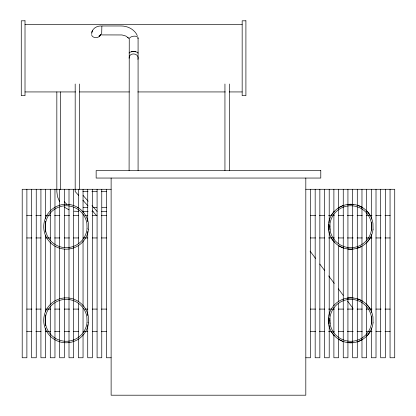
<?xml version="1.0" encoding="UTF-8"?>
<svg xmlns="http://www.w3.org/2000/svg" width="416" height="416" viewBox="0 0 416 416"><rect width="100%" height="100%" fill="white"/><g stroke="black" fill="none" stroke-linecap="round" stroke-linejoin="round"><path stroke-width="0.62" d="M101.821 26.25L101.858 25.974L121.061 25.974C127.66 25.922 134.555 29.401 137.301 35.604M92.019 31.699L91.65 34.33M129.095 58.24C128.944 51.678 139.776 53.102 137.93 59.405M137.93 38.678L138.081 38.043A4.451 2.324 -8.9 0 0 134.753 36.15L133.588 36.208A4.597 2.402 -8.9 0 0 129.251 38.49L129.095 170.56M92.102 31.47C93.345 27.862 97.318 25.958 100.963 25.932M91.749 32.474L92.362 30.727M137.93 53.544A4.628 1.7 0 0 0 137.478 52.27L133.588 51.324L129.698 52.27A4.628 1.7 0 0 0 129.095 53.108M131.342 51.657L135.834 51.657M25.012 24.544L242.164 24.544M25.012 91.936L75.572 91.936M79.461 91.936L129.376 91.936M137.8 91.936L225.311 91.936M229.2 91.936L242.164 91.936M111.124 189.28L22.204 189.28L22.204 357.76L26.884 357.76L26.884 189.28M305.812 189.28L394.732 189.28L394.732 357.76L390.052 357.76L390.052 189.28M82.883 191.526L88.02 191.526M91.868 191.526L97.006 191.526M101.499 191.526L106.631 191.526M77.34 207.626L78.64 207.626M83.184 207.626L87.734 207.626M93.584 207.626L96.829 207.626M102.029 207.626L106.574 207.626M78.489 211.37L74.038 211.203M82.966 211.37L88.088 211.37M91.926 211.37L93.205 211.37M101.525 211.37L106.647 211.37M26.749 215.488L31.938 215.488M35.833 215.488L41.028 215.488M45.568 215.488L50.762 215.488M54.657 215.488L59.847 215.488M64.324 215.488L69.586 215.488M73.481 215.488L78.671 215.488M84.802 215.488L87.76 215.488M92.3 215.488L97.084 215.488M101.39 215.488L106.579 215.488M310.357 215.488L315.546 215.488M319.441 215.488L324.636 215.488M328.531 215.488L331.776 215.488M332.722 215.488L334.37 215.488M338.265 215.488L343.455 215.488M347.35 215.488L353.194 215.488M357.089 215.488L362.279 215.488M366.174 215.488L368.41 215.488M369.418 215.488L372.013 215.488M375.908 215.488L381.103 215.488M384.998 215.488L390.187 215.488M328.463 226.72L329.94 226.72M26.749 237.952L31.938 237.952M35.833 237.952L41.028 237.952M45.568 237.952L50.762 237.952M54.657 237.952L59.847 237.952M64.324 237.952L69.586 237.952M73.481 237.952L78.671 237.952M83.044 237.952L87.76 237.952M92.3 237.952L97.084 237.952M101.39 237.952L106.579 237.952M310.357 237.952L315.546 237.952M319.441 237.952L324.636 237.952M328.531 237.952L331.776 237.952M332.722 237.952L334.37 237.952M338.265 237.952L343.455 237.952M347.35 237.952L353.194 237.952M357.089 237.952L362.279 237.952M366.174 237.952L372.013 237.952M375.908 237.952L381.103 237.952M384.998 237.952L390.187 237.952M26.749 309.088L31.938 309.088M35.833 309.088L41.028 309.088M45.568 309.088L50.762 309.088M54.657 309.088L59.847 309.088M64.324 309.088L69.586 309.088M73.481 309.088L78.671 309.088M84.802 309.088L87.76 309.088M92.3 309.088L97.084 309.088M101.39 309.088L106.579 309.088M310.357 309.088L315.546 309.088M319.441 309.088L324.636 309.088M328.531 309.088L331.776 309.088M332.722 309.088L334.37 309.088M338.265 309.088L343.455 309.088M347.35 309.088L353.194 309.088M357.089 309.088L362.279 309.088M366.174 309.088L368.41 309.088M369.418 309.088L372.013 309.088M375.908 309.088L381.103 309.088M384.998 309.088L390.187 309.088M328.463 320.32L329.94 320.32M26.749 331.552L31.938 331.552M35.833 331.552L41.028 331.552M45.568 331.552L50.762 331.552M54.657 331.552L59.847 331.552M64.324 331.552L69.586 331.552M73.481 331.552L78.671 331.552M83.044 331.552L87.76 331.552M92.3 331.552L97.084 331.552M101.39 331.552L106.579 331.552M310.357 331.552L315.546 331.552M319.441 331.552L324.636 331.552M328.531 331.552L331.776 331.552M332.722 331.552L334.37 331.552M338.265 331.552L343.455 331.552M347.35 331.552L353.194 331.552M357.089 331.552L362.279 331.552M366.174 331.552L372.013 331.552M375.908 331.552L381.103 331.552M384.998 331.552L390.187 331.552M111.124 357.76L106.444 357.76L106.444 189.28M305.812 357.76L310.492 357.76L310.492 189.28M69.04 209.862L64.558 207.267M66.846 204.292L64.23 201.718M78.603 195.38L75.182 191.526L75.182 84.011M82.883 200.19L88.02 205.967M92.295 210.782L96.574 215.597M83.075 195.411L88.176 201.24M91.998 205.613L97.1 211.442M101.858 25.974L101.67 34.913L121.982 34.96L125.835 36.046L128.112 37.695L127.738 37.274L128.752 38.594M310.071 251.118L315.562 258.44M319.753 264.03L324.532 270.4M328.661 275.907L334.282 283.4M338.348 288.818L343.252 295.36M347.542 301.08L353.002 308.36M59.467 201.443L57.496 196.654L56.836 191.584L56.836 91.936M329.872 224.666L330.054 230.136M329.872 318.266L330.054 323.736M328.416 224.219L328.531 230.084M328.416 317.819L328.531 323.684M385.372 189.28L385.372 357.76L380.692 357.76L380.692 189.28M376.012 189.28L376.012 357.76L371.332 357.76L371.332 327.954M371.332 189.28L371.332 219.086M371.332 222.55L371.332 230.251M371.332 234.64L371.332 312.4M371.332 316.15L371.332 324.064M366.652 189.28L366.652 211.65M366.652 212.607L366.652 240.536M366.652 241.769L366.652 305.271M366.652 306.504L366.652 334.433M366.652 335.39L366.652 357.76L361.972 357.76L361.972 245.658M361.972 189.28L361.972 244.421M357.292 189.28L357.292 205.899M357.292 206.778L357.292 340.262M357.292 341.141L357.292 357.76L352.612 357.76L352.612 299.39M352.612 189.28L352.612 204.62M352.612 205.478L352.612 298.142M347.932 189.28L347.932 357.76L343.252 357.76L343.252 341.141M343.252 189.28L343.252 246.36M343.252 247.598L343.252 340.262M338.572 189.28L338.572 208.458M338.572 209.368L338.572 243.771M338.572 245.008L338.572 302.032M338.572 303.269L338.572 337.672M338.572 338.582L338.572 357.76L333.892 357.76L333.892 334.433M333.892 189.28L333.892 212.607M333.892 213.902L333.892 239.824M333.892 241.119L333.892 305.921M333.892 307.216L333.892 333.138M329.212 189.28L329.212 222.976M329.212 231.4L329.212 316.29M329.212 324.714L329.212 357.76L324.532 357.76L324.532 189.28M319.852 189.28L319.852 357.76L315.172 357.76L315.172 189.28M305.812 178.048L305.812 395.2L111.124 395.2L111.124 178.048M229.434 84.006L229.434 170.56M224.942 84.006L224.942 170.56M138.081 38.043L138.081 53.108M138.081 53.862L138.081 170.56M101.764 189.28L101.764 357.76L97.084 357.76L97.084 189.28M92.404 189.28L92.404 357.76L87.724 357.76L87.724 324.714M87.724 189.28L87.724 221.681M87.724 231.4L87.724 315.64M83.044 189.28L83.044 212.93M83.044 213.902L83.044 239.247M83.044 240.474L83.044 306.566M83.044 307.866L83.044 333.138M83.044 334.11L83.044 357.76L78.364 357.76L78.364 338.582M79.674 84.016L79.674 189.28M78.364 189.28L78.364 208.458M78.364 209.368L78.364 243.771M78.364 245.008L78.364 302.032M78.364 303.269L78.364 337.672M73.684 189.28L73.684 205.899M73.684 206.778L73.684 299.442M73.684 300.68L73.684 357.76L69.004 357.76L69.004 189.28M64.324 189.28L64.324 247.65M64.324 248.898L64.324 341.562M64.324 342.42L64.324 357.76L59.644 357.76L59.644 341.141M60.58 91.936L60.58 189.566M59.644 189.28L59.644 205.899M59.644 206.778L59.644 299.442M59.644 300.68L59.644 340.262M54.964 189.28L54.964 244.421M54.964 245.658L54.964 301.382M54.964 302.619L54.964 357.76L50.284 357.76L50.284 335.39M50.284 189.28L50.284 211.65M50.284 212.607L50.284 240.536M50.284 241.769L50.284 305.271M50.284 306.504L50.284 334.433M45.604 189.28L45.604 218.442M45.604 221.265L45.604 232.175M45.604 235.29L45.604 311.75M45.604 314.865L45.604 325.775M45.604 328.598L45.604 357.76L40.924 357.76L40.924 189.28M36.244 189.28L36.244 357.76L31.564 357.76L31.564 189.28M100.844 34.866A4.488 0.53 83.2 0 1 100.708 34.902L100.708 34.902A4.493 0.286 86.4 0 0 100.776 34.871M100.313 34.965A4.488 3.125 13.4 0 1 98.961 36.135A4.493 3.162 7.3 0 0 100.324 34.892M100.604 34.544A4.493 3.172 -5.2 0 1 96.262 37.586A4.493 3.172 -5.2 0 1 91.718 35.11M370.115 331.687A22.464 22.464 0 0 1 366.512 336.315M361.837 339.851A22.464 22.464 0 0 1 356.975 341.9M352.94 342.675A22.464 22.464 0 0 1 348.239 342.644M343.647 341.635A22.464 22.464 0 0 1 338.369 339.071M334.334 335.665A22.464 22.464 0 0 1 331.209 331.417M347.376 298.111A22.464 22.464 0 0 1 353.241 297.996M357.271 298.828A22.464 22.464 0 0 1 362.107 300.945M366.314 304.132A22.464 22.464 0 0 1 370.271 309.223M370.115 238.087A22.464 22.464 0 0 1 366.512 242.715M361.837 246.251A22.464 22.464 0 0 1 356.975 248.3M352.94 249.075A22.464 22.464 0 0 1 348.239 249.044M343.647 248.035A22.464 22.464 0 0 1 338.369 245.471M334.334 242.065A22.464 22.464 0 0 1 331.209 237.817M331.365 215.353A22.464 22.464 0 0 1 334.147 211.578M338.14 208.125A22.464 22.464 0 0 1 343.382 205.494M347.376 204.511A22.464 22.464 0 0 1 353.241 204.396M357.271 205.228A22.464 22.464 0 0 1 362.107 207.345M366.314 210.532A22.464 22.464 0 0 1 370.271 215.623M25.012 20.8L21.268 20.8L21.268 95.68L25.012 95.68L25.012 20.8M245.908 20.8L242.164 20.8L242.164 95.68L245.908 95.68L245.908 20.8M320.788 170.56L96.148 170.56L96.148 178.048L320.788 178.048L320.788 170.56M371.608 228.774L371.426 223.304A20.966 20.966 0 0 0 338.9 209.414A20.966 20.966 0 0 0 340.064 244.764A20.966 20.966 0 0 0 371.608 228.774M371.608 322.374L371.426 316.904A20.966 20.966 0 0 0 338.9 303.014A20.966 20.966 0 0 0 340.064 338.364A20.966 20.966 0 0 0 371.608 322.374M87.064 228.774L86.882 223.304A20.966 20.966 0 0 0 54.356 209.414A20.966 20.966 0 0 0 55.52 244.764A20.966 20.966 0 0 0 87.064 228.774M87.064 322.374L86.882 316.904A20.966 20.966 0 0 0 54.356 303.014A20.966 20.966 0 0 0 55.52 338.364A20.966 20.966 0 0 0 87.064 322.374M373.064 229.221L372.949 223.356A22.464 22.464 0 0 0 338.307 208.01A22.464 22.464 0 0 0 339.04 245.898A22.464 22.464 0 0 0 373.064 229.221M373.064 322.821L372.949 316.956A22.464 22.464 0 0 0 338.307 301.61A22.464 22.464 0 0 0 339.04 339.498A22.464 22.464 0 0 0 373.064 322.821M88.52 229.221L88.405 223.356A22.464 22.464 0 0 0 53.763 208.01A22.464 22.464 0 0 0 54.496 245.898A22.464 22.464 0 0 0 88.52 229.221M88.52 322.821L88.405 316.956A22.464 22.464 0 0 0 53.763 301.61A22.464 22.464 0 0 0 54.496 339.498A22.464 22.464 0 0 0 88.52 322.821"/></g></svg>
